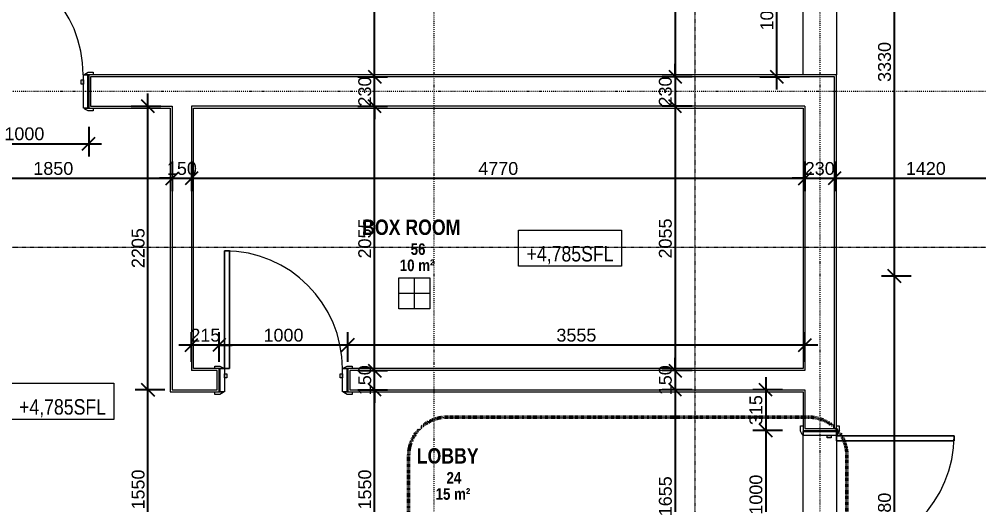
# Model space of a CAD drawing. Header units: millimetres. Extents: x -21051 to 202668, y -15646 to 13691.
# Drawn here: x 60262 to 67724, y -1721 to 2055 of the extents above; entities that cross this region are included whole.
import ezdxf

# ---------------------------------------------------------------- set-up
doc = ezdxf.new("R2010")
doc.units = ezdxf.units.MM
for name, pattern in [('Dash dot', [15.875, 6.35, -4.7625, 0, -4.7625]), ('TD_Callout Boundary', [4, 2, -2]), ('TD_Level Line', [8, 4, -2, 0, -2])]:
    doc.linetypes.add(name, pattern=pattern)
for name, color, linetype, lineweight in [('A-ANNO-DIMS', 211, 'Continuous', 9), ('A-ANNO-SYMB', 150, 'Continuous', 9), ('A-AREA-IDEN', 2, 'Continuous', 9), ('A-DETL-GENF', 92, 'Continuous', 5), ('A-DETL-MEDM', 33, 'Continuous', 9), ('A-DOOR', 31, 'Continuous', 5), ('A-DOOR-FRAM', 31, 'Continuous', 5), ('A-FLOR', 192, 'Continuous', 5), ('A-WALL', 113, 'Continuous', 5), ('G-ANNO-DIMS', 111, 'Continuous', 9), ('G-ANNO-SYMB', 111, 'Continuous', 9), ('I-WALL', 2, 'Continuous', 5), ('S-GRID', 1, 'Continuous', 9)]:
    doc.layers.add(name, color=color, linetype=linetype, lineweight=lineweight)
doc.layers.get('0').off()
doc.styles.add('Arial Narrow_1', font='ARIALN.TTF', dxfattribs={"height": 120})
doc.styles.add('Arial Narrow_B', font='ARIALNB.TTF', dxfattribs={"height": 90})
doc.styles.add('Arial Narrow_B_1', font='ARIALNB.TTF', dxfattribs={"height": 120})
doc.styles.add('Arial_3', font='arial.ttf', dxfattribs={"height": 100})
doc.dimstyles.new('Arial_1_0', dxfattribs={"dimscale": 304.8, "dimtxt": 102.02594, "dimasz": 0.328084, "dimexe": 0.328084, "dimexo": 0.0625, "dimgap": 0.082021, "dimtad": 1, "dimdec": 0, "dimzin": 0, "dimdsep": 46, "dimtxsty": 'Arial_3', "dimblk1": 'OBLIQUE', "dimblk2": 'OBLIQUE', "dimsah": 1, "dimcen": 0.09, "dimdle": 0.328084, "dimazin": 0, "dimtfac": 1, "dimtdec": 4, "dimtix": 1, "dimtmove": 0, "dimatfit": 3, "dimfxl": 0.492126, "dimfxlon": 1, "dimtvp": 1, "dimtolj": 1, "dimtzin": 0, "dimarcsym": 2})

# ---------------------------------------------------------------- blocks, each defined once
blk = doc.blocks.new('Doors_IntSgl - 1000x2700mm-881395-01_First floor')
at = {"layer": 'A-DOOR'}
for p, q in [((-535, 150), (-495, 150)), ((-535, 130), (-535, 150)), ((-495, 150), (-469, 136)), ((469, 136), (495, 150)), ((495, 150), (535, 150)), ((535, 150), (535, 130)), ((-465, 130), (-500, 130)), ((500, 130), (465, 130)), ((-535, -150), (-535, -130)), ((-500, -130), (-465, -130)), ((-469, -136), (-495, -150)), ((420, -130), (458, -130)), ((420, -1046), (420, -130)), ((420, -130), (420, -1046)), ((458, -130), (420, -130)), ((458, -130), (458, -1046)), ((458, -1046), (458, -130)), ((465, -130), (500, -130)), ((495, -150), (469, -136)), ((535, -130), (535, -150)), ((-495, -150), (-535, -150)), ((535, -150), (495, -150)), ((458, -1046), (420, -1046)), ((420, -1046), (458, -1046))]:
    blk.add_line(p, q, dxfattribs=at)
for centre, radius, start, end in [((-473, 129), 8.06, 7.12502, 60.25512), ((473, 129), 8.06, 119.74488, 172.87498), ((-473, -129), 8.06, 299.74488, 352.87498), ((-473, -129), 8.06, 299.74488, 352.87498), ((458, -130), 916, 180, 270), ((473, -129), 8.06, 187.12502, 240.25512), ((473, -129), 8.06, 187.12502, 240.25512)]:
    blk.add_arc(centre, radius, start, end, dxfattribs=at)
at = {"layer": 'A-DOOR-FRAM'}
for p, q in [((-492, 130), (-460, 130)), ((-492, -130), (-492, 130)), ((-460, 130), (-460, -130)), ((460, 130), (492, 130)), ((460, -130), (460, 130)), ((492, 130), (492, -130)), ((-460, -58), (-441, -58)), ((-460, -90), (-460, -58)), ((-441, -58), (-441, -90)), ((441, -58), (460, -58)), ((441, -90), (441, -58)), ((460, -58), (460, -90)), ((-460, -130), (-492, -130)), ((-441, -90), (-460, -90)), ((460, -90), (441, -90)), ((492, -130), (460, -130))]:
    blk.add_line(p, q, dxfattribs=at)
blk = doc.blocks.new('Doors_IntSgl - 1000x2700mm-1172079-01_First floor')
at = {"layer": 'A-DOOR'}
for p, q in [((-535, 110), (-495, 110)), ((-535, 90), (-535, 110)), ((-465, 90), (-500, 90)), ((-495, 110), (-469, 96)), ((500, 90), (465, 90)), ((469, 96), (495, 110)), ((495, 110), (535, 110)), ((535, 110), (535, 90)), ((-535, -110), (-535, -90)), ((-495, -110), (-535, -110)), ((-500, -90), (-465, -90)), ((-469, -96), (-495, -110)), ((420, -90), (458, -90)), ((420, -1006), (420, -90)), ((420, -90), (420, -1006)), ((458, -90), (420, -90)), ((458, -90), (458, -1006)), ((458, -1006), (458, -90)), ((465, -90), (500, -90)), ((495, -110), (469, -96)), ((535, -110), (495, -110)), ((535, -90), (535, -110)), ((458, -1006), (420, -1006)), ((420, -1006), (458, -1006))]:
    blk.add_line(p, q, dxfattribs=at)
for centre, radius, start, end in [((-473, 89), 8.06, 7.12502, 60.25512), ((473, 89), 8.06, 119.74488, 172.87498), ((-473, -89), 8.06, 299.74488, 352.87498), ((-473, -89), 8.06, 299.74488, 352.87498), ((458, -90), 916, 180, 270), ((473, -89), 8.06, 187.12502, 240.25512), ((473, -89), 8.06, 187.12502, 240.25512)]:
    blk.add_arc(centre, radius, start, end, dxfattribs=at)
at = {"layer": 'A-DOOR-FRAM'}
for p, q in [((-492, 90), (-460, 90)), ((-492, -90), (-492, 90)), ((-460, 90), (-460, -90)), ((460, 90), (492, 90)), ((460, -90), (460, 90)), ((492, 90), (492, -90)), ((-460, -18), (-441, -18)), ((-460, -50), (-460, -18)), ((-441, -50), (-460, -50)), ((-441, -18), (-441, -50)), ((441, -18), (460, -18)), ((441, -50), (441, -18)), ((460, -50), (441, -50)), ((460, -18), (460, -50)), ((-460, -90), (-492, -90)), ((492, -90), (460, -90))]:
    blk.add_line(p, q, dxfattribs=at)
blk = doc.blocks.new('M_Door-Opening - 0762 x 2032mm-1190429-01_First floor')
at = {"layer": 'A-DETL-GENF'}
for p, q in [((-508.2, 130), (491.8, 130)), ((491.8, -130), (-508.2, -130))]:
    blk.add_line(p, q, dxfattribs=at)
at = {"layer": 'A-DETL-MEDM'}
for p, q in [((-508.2, -130), (-508.2, 130)), ((491.8, 130), (491.8, -130))]:
    blk.add_line(p, q, dxfattribs=at)
blk = doc.blocks.new('Room Tag B - Medium_rfaX - Name and Number-1261570-01_First floor')
at = {"layer": 'A-AREA-IDEN'}
for p, q in [((-2.752, -5.004), (-2.752, -2.604)), ((-2.752, -2.604), (-0.352, -2.604)), ((-1.552, -2.604), (-1.552, -5.004)), ((-0.352, -2.604), (-0.352, -5.004)), ((-2.752, -3.804), (-0.352, -3.804)), ((-0.352, -5.004), (-2.752, -5.004))]:
    blk.add_line(p, q, dxfattribs=at)
blk = doc.blocks.new('_Oblique')
at = {"color": 0, "linetype": 'ByBlock', "lineweight": -2}
blk.add_line((-0.5, -0.5), (0.5, 0.5), dxfattribs=at)
blk = doc.blocks.new('*D960')
at = {"layer": 'A-ANNO-DIMS', "color": 0, "lineweight": -2, "transparency": 16777216}
for p, q in [((59802, 1217.9), (59802, 986.9)), ((60802, 1217.9), (60802, 986.9)), ((59702, 1086.9), (60902, 1086.9))]:
    blk.add_line(p, q, dxfattribs=at)
at = {"layer": 'Defpoints', "color": 0, "transparency": 16777216}
for p in [(59802, 1236.9), (60802, 1236.9), (60802, 1086.9)]:
    blk.add_point(p, dxfattribs=at)
at = {"layer": 'A-ANNO-DIMS', "color": 0, "lineweight": -2, "transparency": 16777216, "xscale": 100, "yscale": 100, "zscale": 100, "rotation": 180}
blk.add_blockref('_Oblique', (59802, 1086.9), dxfattribs=at)
at = {"layer": 'A-ANNO-DIMS', "color": 0, "lineweight": -2, "transparency": 16777216, "xscale": 100, "yscale": 100, "zscale": 100}
blk.add_blockref('_Oblique', (60802, 1086.9), dxfattribs=at)
at = {"layer": 'A-ANNO-DIMS', "color": 0, "transparency": 16777216, "insert": (60302, 1163), "char_height": 100, "width": 369.177, "attachment_point": 5, "style": 'Arial_3'}
blk.add_mtext('\\A1;1000', dxfattribs=at)
blk = doc.blocks.new('*D1036')
at = {"layer": 'A-ANNO-DIMS', "color": 0, "lineweight": -2, "transparency": 16777216}
for p, q in [((59602, 948.4), (59602, 717.4)), ((61452, 948.4), (61452, 717.4)), ((59502, 817.4), (61552, 817.4))]:
    blk.add_line(p, q, dxfattribs=at)
at = {"layer": 'Defpoints', "color": 0, "transparency": 16777216}
for p in [(59602, 967.4), (61452, 967.4), (61452, 817.4)]:
    blk.add_point(p, dxfattribs=at)
at = {"layer": 'A-ANNO-DIMS', "color": 0, "lineweight": -2, "transparency": 16777216, "xscale": 100, "yscale": 100, "zscale": 100, "rotation": 180}
blk.add_blockref('_Oblique', (59602, 817.4), dxfattribs=at)
at = {"layer": 'A-ANNO-DIMS', "color": 0, "lineweight": -2, "transparency": 16777216, "xscale": 100, "yscale": 100, "zscale": 100}
blk.add_blockref('_Oblique', (61452, 817.4), dxfattribs=at)
at = {"layer": 'A-ANNO-DIMS', "color": 0, "transparency": 16777216, "insert": (60527, 893.5), "char_height": 100, "width": 369.177, "attachment_point": 5, "style": 'Arial_3'}
blk.add_mtext('\\A1;1850', dxfattribs=at)
blk = doc.blocks.new('*D1037')
at = {"layer": 'A-ANNO-DIMS', "color": 0, "lineweight": -2, "transparency": 16777216}
for p, q in [((61452, 948.4), (61452, 717.4)), ((61602, 948.4), (61602, 717.4)), ((61452, 817.4), (61352, 817.4)), ((61452, 817.4), (61602, 817.4)), ((61602, 817.4), (61702, 817.4))]:
    blk.add_line(p, q, dxfattribs=at)
at = {"layer": 'Defpoints', "color": 0, "transparency": 16777216}
for p in [(61452, 967.4), (61602, 967.4), (61602, 817.4)]:
    blk.add_point(p, dxfattribs=at)
at = {"layer": 'A-ANNO-DIMS', "color": 0, "lineweight": -2, "transparency": 16777216, "xscale": 100, "yscale": 100, "zscale": 100}
blk.add_blockref('_Oblique', (61452, 817.4), dxfattribs=at)
at = {"layer": 'A-ANNO-DIMS', "color": 0, "lineweight": -2, "transparency": 16777216, "xscale": 100, "yscale": 100, "zscale": 100, "rotation": 180}
blk.add_blockref('_Oblique', (61602, 817.4), dxfattribs=at)
at = {"layer": 'A-ANNO-DIMS', "color": 0, "transparency": 16777216, "insert": (61527, 893.5), "char_height": 100, "width": 276.883, "attachment_point": 5, "style": 'Arial_3'}
blk.add_mtext('\\A1;150', dxfattribs=at)
blk = doc.blocks.new('*D1038')
at = {"layer": 'A-ANNO-DIMS', "color": 0, "lineweight": -2, "transparency": 16777216}
for p, q in [((61602, 948.4), (61602, 717.4)), ((66372, 948.4), (66372, 717.4)), ((61502, 817.4), (66472, 817.4))]:
    blk.add_line(p, q, dxfattribs=at)
at = {"layer": 'Defpoints', "color": 0, "transparency": 16777216}
for p in [(61602, 967.4), (66372, 967.4), (66372, 817.4)]:
    blk.add_point(p, dxfattribs=at)
at = {"layer": 'A-ANNO-DIMS', "color": 0, "lineweight": -2, "transparency": 16777216, "xscale": 100, "yscale": 100, "zscale": 100, "rotation": 180}
blk.add_blockref('_Oblique', (61602, 817.4), dxfattribs=at)
at = {"layer": 'A-ANNO-DIMS', "color": 0, "lineweight": -2, "transparency": 16777216, "xscale": 100, "yscale": 100, "zscale": 100}
blk.add_blockref('_Oblique', (66372, 817.4), dxfattribs=at)
at = {"layer": 'A-ANNO-DIMS', "color": 0, "transparency": 16777216, "insert": (63987, 893.5), "char_height": 100, "width": 369.177, "attachment_point": 5, "style": 'Arial_3'}
blk.add_mtext('\\A1;4770', dxfattribs=at)
blk = doc.blocks.new('*D1039')
at = {"layer": 'A-ANNO-DIMS', "color": 0, "lineweight": -2, "transparency": 16777216}
for p, q in [((66372, 948.4), (66372, 717.4)), ((66602, 948.4), (66602, 717.4)), ((66372, 817.4), (66272, 817.4)), ((66372, 817.4), (66602, 817.4)), ((66602, 817.4), (66702, 817.4))]:
    blk.add_line(p, q, dxfattribs=at)
at = {"layer": 'Defpoints', "color": 0, "transparency": 16777216}
for p in [(66372, 967.4), (66602, 967.4), (66602, 817.4)]:
    blk.add_point(p, dxfattribs=at)
at = {"layer": 'A-ANNO-DIMS', "color": 0, "lineweight": -2, "transparency": 16777216, "xscale": 100, "yscale": 100, "zscale": 100}
blk.add_blockref('_Oblique', (66372, 817.4), dxfattribs=at)
at = {"layer": 'A-ANNO-DIMS', "color": 0, "lineweight": -2, "transparency": 16777216, "xscale": 100, "yscale": 100, "zscale": 100, "rotation": 180}
blk.add_blockref('_Oblique', (66602, 817.4), dxfattribs=at)
at = {"layer": 'A-ANNO-DIMS', "color": 0, "transparency": 16777216, "insert": (66487, 893.5), "char_height": 100, "width": 276.883, "attachment_point": 5, "style": 'Arial_3'}
blk.add_mtext('\\A1;230', dxfattribs=at)
blk = doc.blocks.new('*D1040')
at = {"layer": 'A-ANNO-DIMS', "color": 0, "lineweight": -2, "transparency": 16777216}
for p, q in [((66602, 948.4), (66602, 717.4)), ((68022, 686.5), (68022, 917.4)), ((66502, 817.4), (68122, 817.4))]:
    blk.add_line(p, q, dxfattribs=at)
at = {"layer": 'Defpoints', "color": 0, "transparency": 16777216}
for p in [(66602, 967.4), (68022, 817.4), (68022, 667.4)]:
    blk.add_point(p, dxfattribs=at)
at = {"layer": 'A-ANNO-DIMS', "color": 0, "lineweight": -2, "transparency": 16777216, "xscale": 100, "yscale": 100, "zscale": 100, "rotation": 180}
blk.add_blockref('_Oblique', (66602, 817.4), dxfattribs=at)
at = {"layer": 'A-ANNO-DIMS', "color": 0, "lineweight": -2, "transparency": 16777216, "xscale": 100, "yscale": 100, "zscale": 100}
blk.add_blockref('_Oblique', (68022, 817.4), dxfattribs=at)
at = {"layer": 'A-ANNO-DIMS', "color": 0, "transparency": 16777216, "insert": (67312, 893.5), "char_height": 100, "width": 369.177, "attachment_point": 5, "style": 'Arial_3'}
blk.add_mtext('\\A1;1420', dxfattribs=at)
blk = doc.blocks.new('*D1061')
at = {"layer": 'A-ANNO-DIMS', "color": 0, "lineweight": -2, "transparency": 16777216}
for p, q in [((67067.2, -3722.7), (67067.2, 157.3)), ((67198.1, 57.3), (66967.2, 57.3)), ((67198.1, -3622.7), (66967.2, -3622.7))]:
    blk.add_line(p, q, dxfattribs=at)
at = {"layer": 'Defpoints', "color": 0, "transparency": 16777216}
for p in [(67067.2, 57.3), (67217.2, 57.3), (67217.2, -3622.7)]:
    blk.add_point(p, dxfattribs=at)
at = {"layer": 'A-ANNO-DIMS', "color": 0, "lineweight": -2, "transparency": 16777216, "xscale": 100, "yscale": 100, "zscale": 100}
for p, rotation in [((67067.2, 57.3), 90), ((67067.2, -3622.7), 270)]:
    blk.add_blockref('_Oblique', p, dxfattribs=dict(at, rotation=rotation))
at = {"layer": 'A-ANNO-DIMS', "color": 0, "transparency": 16777216, "insert": (66991.1, -1782.7), "char_height": 100, "width": 369.177, "attachment_point": 5, "rotation": 90, "style": 'Arial_3'}
blk.add_mtext('\\A1;3680', dxfattribs=at)
blk = doc.blocks.new('*D1062')
at = {"layer": 'A-ANNO-DIMS', "color": 0, "lineweight": -2, "transparency": 16777216}
for p, q in [((67067.2, -42.7), (67067.2, 3487.3)), ((66936.2, 3387.3), (67167.2, 3387.3)), ((67198.1, 57.3), (66967.2, 57.3))]:
    blk.add_line(p, q, dxfattribs=at)
at = {"layer": 'Defpoints', "color": 0, "transparency": 16777216}
for p in [(66917.2, 3387.3), (67067.2, 3387.3), (67217.2, 57.3)]:
    blk.add_point(p, dxfattribs=at)
at = {"layer": 'A-ANNO-DIMS', "color": 0, "lineweight": -2, "transparency": 16777216, "xscale": 100, "yscale": 100, "zscale": 100}
for p, rotation in [((67067.2, 3387.3), 90), ((67067.2, 57.3), 270)]:
    blk.add_blockref('_Oblique', p, dxfattribs=dict(at, rotation=rotation))
at = {"layer": 'A-ANNO-DIMS', "color": 0, "transparency": 16777216, "insert": (66991.1, 1722.3), "char_height": 100, "width": 369.177, "attachment_point": 5, "rotation": 90, "style": 'Arial_3'}
blk.add_mtext('\\A1;3330', dxfattribs=at)
blk = doc.blocks.new('*D1070')
at = {"layer": 'A-ANNO-DIMS', "color": 0, "lineweight": -2, "transparency": 16777216}
for p, q in [((65362.8, 3007.3), (65362.8, 1507.3)), ((65493.8, 2907.3), (65262.8, 2907.3)), ((65493.8, 1607.3), (65262.8, 1607.3))]:
    blk.add_line(p, q, dxfattribs=at)
at = {"layer": 'Defpoints', "color": 0, "transparency": 16777216}
for p in [(65512.8, 2907.3), (65362.8, 1607.3), (65512.8, 1607.3)]:
    blk.add_point(p, dxfattribs=at)
at = {"layer": 'A-ANNO-DIMS', "color": 0, "lineweight": -2, "transparency": 16777216, "xscale": 100, "yscale": 100, "zscale": 100}
for p, rotation in [((65362.8, 2907.3), 90), ((65362.8, 1607.3), 270)]:
    blk.add_blockref('_Oblique', p, dxfattribs=dict(at, rotation=rotation))
at = {"layer": 'A-ANNO-DIMS', "color": 0, "transparency": 16777216, "insert": (65286.7, 2257.3), "char_height": 100, "width": 369.177, "attachment_point": 5, "rotation": 90, "style": 'Arial_3'}
blk.add_mtext('\\A1;1300', dxfattribs=at)
blk = doc.blocks.new('*D1071')
at = {"layer": 'A-ANNO-DIMS', "color": 0, "lineweight": -2, "transparency": 16777216}
for p, q in [((65362.8, 1607.3), (65362.8, 1707.3)), ((65493.8, 1607.3), (65262.8, 1607.3)), ((65362.8, 1607.3), (65362.8, 1377.3)), ((65493.8, 1377.3), (65262.8, 1377.3)), ((65362.8, 1377.3), (65362.8, 1277.3))]:
    blk.add_line(p, q, dxfattribs=at)
at = {"layer": 'Defpoints', "color": 0, "transparency": 16777216}
for p in [(65512.8, 1607.3), (65362.8, 1377.3), (65512.8, 1377.3)]:
    blk.add_point(p, dxfattribs=at)
at = {"layer": 'A-ANNO-DIMS', "color": 0, "lineweight": -2, "transparency": 16777216, "xscale": 100, "yscale": 100, "zscale": 100}
for p, rotation in [((65362.8, 1607.3), 270), ((65362.8, 1377.3), 90)]:
    blk.add_blockref('_Oblique', p, dxfattribs=dict(at, rotation=rotation))
at = {"layer": 'A-ANNO-DIMS', "color": 0, "transparency": 16777216, "insert": (65286.7, 1492.3), "char_height": 100, "width": 276.883, "attachment_point": 5, "rotation": 90, "style": 'Arial_3'}
blk.add_mtext('\\A1;230', dxfattribs=at)
blk = doc.blocks.new('*D1072')
at = {"layer": 'A-ANNO-DIMS', "color": 0, "lineweight": -2, "transparency": 16777216}
for p, q in [((65362.8, 1477.3), (65362.8, -777.7)), ((65493.8, 1377.3), (65262.8, 1377.3)), ((65493.8, -677.7), (65262.8, -677.7))]:
    blk.add_line(p, q, dxfattribs=at)
at = {"layer": 'Defpoints', "color": 0, "transparency": 16777216}
for p in [(65512.8, 1377.3), (65362.8, -677.7), (65512.8, -677.7)]:
    blk.add_point(p, dxfattribs=at)
at = {"layer": 'A-ANNO-DIMS', "color": 0, "lineweight": -2, "transparency": 16777216, "xscale": 100, "yscale": 100, "zscale": 100}
for p, rotation in [((65362.8, 1377.3), 90), ((65362.8, -677.7), 270)]:
    blk.add_blockref('_Oblique', p, dxfattribs=dict(at, rotation=rotation))
at = {"layer": 'A-ANNO-DIMS', "color": 0, "transparency": 16777216, "insert": (65286.8, 349.8), "char_height": 100, "width": 369.177, "attachment_point": 5, "rotation": 90, "style": 'Arial_3'}
blk.add_mtext('\\A1;2055', dxfattribs=at)
blk = doc.blocks.new('*D1073')
at = {"layer": 'A-ANNO-DIMS', "color": 0, "lineweight": -2, "transparency": 16777216}
for p, q in [((65362.8, -677.7), (65362.8, -577.7)), ((65493.8, -677.7), (65262.8, -677.7)), ((65362.8, -677.7), (65362.8, -827.7)), ((65493.8, -827.7), (65262.8, -827.7)), ((65362.8, -827.7), (65362.8, -927.7))]:
    blk.add_line(p, q, dxfattribs=at)
at = {"layer": 'Defpoints', "color": 0, "transparency": 16777216}
for p in [(65512.8, -677.7), (65362.8, -827.7), (65512.8, -827.7)]:
    blk.add_point(p, dxfattribs=at)
at = {"layer": 'A-ANNO-DIMS', "color": 0, "lineweight": -2, "transparency": 16777216, "xscale": 100, "yscale": 100, "zscale": 100}
for p, rotation in [((65362.8, -677.7), 270), ((65362.8, -827.7), 90)]:
    blk.add_blockref('_Oblique', p, dxfattribs=dict(at, rotation=rotation))
at = {"layer": 'A-ANNO-DIMS', "color": 0, "transparency": 16777216, "insert": (65286.8, -752.7), "char_height": 100, "width": 276.883, "attachment_point": 5, "rotation": 90, "style": 'Arial_3'}
blk.add_mtext('\\A1;150', dxfattribs=at)
blk = doc.blocks.new('*D1074')
at = {"layer": 'A-ANNO-DIMS', "color": 0, "lineweight": -2, "transparency": 16777216}
for p, q in [((65362.8, -727.7), (65362.8, -2582.7)), ((65493.8, -827.7), (65262.8, -827.7)), ((65493.8, -2482.7), (65262.8, -2482.7))]:
    blk.add_line(p, q, dxfattribs=at)
at = {"layer": 'Defpoints', "color": 0, "transparency": 16777216}
for p in [(65512.8, -827.7), (65362.8, -2482.7), (65512.8, -2482.7)]:
    blk.add_point(p, dxfattribs=at)
at = {"layer": 'A-ANNO-DIMS', "color": 0, "lineweight": -2, "transparency": 16777216, "xscale": 100, "yscale": 100, "zscale": 100}
for p, rotation in [((65362.8, -827.7), 90), ((65362.8, -2482.7), 270)]:
    blk.add_blockref('_Oblique', p, dxfattribs=dict(at, rotation=rotation))
at = {"layer": 'A-ANNO-DIMS', "color": 0, "transparency": 16777216, "insert": (65286.8, -1655.2), "char_height": 100, "width": 369.177, "attachment_point": 5, "rotation": 90, "style": 'Arial_3'}
blk.add_mtext('\\A1;1655', dxfattribs=at)
blk = doc.blocks.new('*D1079')
at = {"layer": 'A-ANNO-DIMS', "color": 0, "lineweight": -2, "transparency": 16777216}
for p, q in [((66152.1, 1507.3), (66152.1, 2737.3)), ((66283.1, 2637.3), (66052.1, 2637.3)), ((66021.2, 1607.3), (66252.1, 1607.3))]:
    blk.add_line(p, q, dxfattribs=at)
at = {"layer": 'Defpoints', "color": 0, "transparency": 16777216}
for p in [(66152.1, 2637.3), (66302.1, 2637.3), (66002.1, 1607.3)]:
    blk.add_point(p, dxfattribs=at)
at = {"layer": 'A-ANNO-DIMS', "color": 0, "lineweight": -2, "transparency": 16777216, "xscale": 100, "yscale": 100, "zscale": 100}
for p, rotation in [((66152.1, 2637.3), 90), ((66152.1, 1607.3), 270)]:
    blk.add_blockref('_Oblique', p, dxfattribs=dict(at, rotation=rotation))
at = {"layer": 'A-ANNO-DIMS', "color": 0, "transparency": 16777216, "insert": (66076.1, 2122.3), "char_height": 100, "width": 369.177, "attachment_point": 5, "rotation": 90, "style": 'Arial_3'}
blk.add_mtext('\\A1;1030', dxfattribs=at)
blk = doc.blocks.new('*D1084')
at = {"layer": 'A-ANNO-DIMS', "color": 0, "lineweight": -2, "transparency": 16777216}
for p, q in [((66067.2, -727.7), (66067.2, -1242.7)), ((66198.1, -827.7), (65967.2, -827.7)), ((66198.1, -1142.7), (65967.2, -1142.7))]:
    blk.add_line(p, q, dxfattribs=at)
at = {"layer": 'Defpoints', "color": 0, "transparency": 16777216}
for p in [(66217.2, -827.7), (66067.2, -1142.7), (66217.2, -1142.7)]:
    blk.add_point(p, dxfattribs=at)
at = {"layer": 'A-ANNO-DIMS', "color": 0, "lineweight": -2, "transparency": 16777216, "xscale": 100, "yscale": 100, "zscale": 100}
for p, rotation in [((66067.2, -827.7), 90), ((66067.2, -1142.7), 270)]:
    blk.add_blockref('_Oblique', p, dxfattribs=dict(at, rotation=rotation))
at = {"layer": 'A-ANNO-DIMS', "color": 0, "transparency": 16777216, "insert": (65991.1, -985.2), "char_height": 100, "width": 276.883, "attachment_point": 5, "rotation": 90, "style": 'Arial_3'}
blk.add_mtext('\\A1;315', dxfattribs=at)
blk = doc.blocks.new('*D1085')
at = {"layer": 'A-ANNO-DIMS', "color": 0, "lineweight": -2, "transparency": 16777216}
for p, q in [((66067.2, -1042.7), (66067.2, -2242.7)), ((66198.1, -1142.7), (65967.2, -1142.7)), ((66198.1, -2142.7), (65967.2, -2142.7))]:
    blk.add_line(p, q, dxfattribs=at)
at = {"layer": 'Defpoints', "color": 0, "transparency": 16777216}
for p in [(66217.2, -1142.7), (66067.2, -2142.7), (66217.2, -2142.7)]:
    blk.add_point(p, dxfattribs=at)
at = {"layer": 'A-ANNO-DIMS', "color": 0, "lineweight": -2, "transparency": 16777216, "xscale": 100, "yscale": 100, "zscale": 100}
for p, rotation in [((66067.2, -1142.7), 90), ((66067.2, -2142.7), 270)]:
    blk.add_blockref('_Oblique', p, dxfattribs=dict(at, rotation=rotation))
at = {"layer": 'A-ANNO-DIMS', "color": 0, "transparency": 16777216, "insert": (65991.1, -1642.7), "char_height": 100, "width": 369.177, "attachment_point": 5, "rotation": 90, "style": 'Arial_3'}
blk.add_mtext('\\A1;1000', dxfattribs=at)
blk = doc.blocks.new('*D1087')
at = {"layer": 'A-ANNO-DIMS', "color": 0, "lineweight": -2, "transparency": 16777216}
for p, q in [((62817, -609.9), (62817, -378.9)), ((66372, -609.9), (66372, -378.9)), ((66472, -478.9), (62717, -478.9))]:
    blk.add_line(p, q, dxfattribs=at)
at = {"layer": 'Defpoints', "color": 0, "transparency": 16777216}
for p in [(62817, -478.9), (62817, -628.9), (66372, -628.9)]:
    blk.add_point(p, dxfattribs=at)
at = {"layer": 'A-ANNO-DIMS', "color": 0, "lineweight": -2, "transparency": 16777216, "xscale": 100, "yscale": 100, "zscale": 100, "rotation": 180}
blk.add_blockref('_Oblique', (62817, -478.9), dxfattribs=at)
at = {"layer": 'A-ANNO-DIMS', "color": 0, "lineweight": -2, "transparency": 16777216, "xscale": 100, "yscale": 100, "zscale": 100}
blk.add_blockref('_Oblique', (66372, -478.9), dxfattribs=at)
at = {"layer": 'A-ANNO-DIMS', "color": 0, "transparency": 16777216, "insert": (64594.5, -402.8), "char_height": 100, "width": 369.177, "attachment_point": 5, "style": 'Arial_3'}
blk.add_mtext('\\A1;3555', dxfattribs=at)
blk = doc.blocks.new('*D1088')
at = {"layer": 'A-ANNO-DIMS', "color": 0, "lineweight": -2, "transparency": 16777216}
for p, q in [((61817, -609.9), (61817, -378.9)), ((62817, -609.9), (62817, -378.9)), ((62917, -478.9), (61717, -478.9))]:
    blk.add_line(p, q, dxfattribs=at)
at = {"layer": 'Defpoints', "color": 0, "transparency": 16777216}
for p in [(61817, -478.9), (61817, -628.9), (62817, -628.9)]:
    blk.add_point(p, dxfattribs=at)
at = {"layer": 'A-ANNO-DIMS', "color": 0, "lineweight": -2, "transparency": 16777216, "xscale": 100, "yscale": 100, "zscale": 100, "rotation": 180}
blk.add_blockref('_Oblique', (61817, -478.9), dxfattribs=at)
at = {"layer": 'A-ANNO-DIMS', "color": 0, "lineweight": -2, "transparency": 16777216, "xscale": 100, "yscale": 100, "zscale": 100}
blk.add_blockref('_Oblique', (62817, -478.9), dxfattribs=at)
at = {"layer": 'A-ANNO-DIMS', "color": 0, "transparency": 16777216, "insert": (62317, -402.9), "char_height": 100, "width": 369.177, "attachment_point": 5, "style": 'Arial_3'}
blk.add_mtext('\\A1;1000', dxfattribs=at)
blk = doc.blocks.new('*D1089')
at = {"layer": 'A-ANNO-DIMS', "color": 0, "lineweight": -2, "transparency": 16777216}
for p, q in [((61602, -609.9), (61602, -378.9)), ((61817, -609.9), (61817, -378.9)), ((61602, -478.9), (61502, -478.9)), ((61817, -478.9), (61602, -478.9)), ((61817, -478.9), (61917, -478.9))]:
    blk.add_line(p, q, dxfattribs=at)
at = {"layer": 'Defpoints', "color": 0, "transparency": 16777216}
for p in [(61602, -478.9), (61602, -628.9), (61817, -628.9)]:
    blk.add_point(p, dxfattribs=at)
at = {"layer": 'A-ANNO-DIMS', "color": 0, "lineweight": -2, "transparency": 16777216, "xscale": 100, "yscale": 100, "zscale": 100}
blk.add_blockref('_Oblique', (61602, -478.9), dxfattribs=at)
at = {"layer": 'A-ANNO-DIMS', "color": 0, "lineweight": -2, "transparency": 16777216, "xscale": 100, "yscale": 100, "zscale": 100, "rotation": 180}
blk.add_blockref('_Oblique', (61817, -478.9), dxfattribs=at)
at = {"layer": 'A-ANNO-DIMS', "color": 0, "transparency": 16777216, "insert": (61709.5, -402.9), "char_height": 100, "width": 276.883, "attachment_point": 5, "style": 'Arial_3'}
blk.add_mtext('\\A1;215', dxfattribs=at)
blk = doc.blocks.new('*D1093')
at = {"layer": 'A-ANNO-DIMS', "color": 0, "lineweight": -2, "transparency": 16777216}
for p, q in [((61263, -2477.7), (61263, -727.7)), ((61393.9, -827.7), (61163, -827.7)), ((61132, -2377.7), (61363, -2377.7))]:
    blk.add_line(p, q, dxfattribs=at)
at = {"layer": 'Defpoints', "color": 0, "transparency": 16777216}
for p in [(61263, -827.7), (61413, -827.7), (61113, -2377.7)]:
    blk.add_point(p, dxfattribs=at)
at = {"layer": 'A-ANNO-DIMS', "color": 0, "lineweight": -2, "transparency": 16777216, "xscale": 100, "yscale": 100, "zscale": 100}
for p, rotation in [((61263, -827.7), 90), ((61263, -2377.7), 270)]:
    blk.add_blockref('_Oblique', p, dxfattribs=dict(at, rotation=rotation))
at = {"layer": 'A-ANNO-DIMS', "color": 0, "transparency": 16777216, "insert": (61186.9, -1602.7), "char_height": 100, "width": 369.177, "attachment_point": 5, "rotation": 90, "style": 'Arial_3'}
blk.add_mtext('\\A1;1550', dxfattribs=at)
blk = doc.blocks.new('*D1094')
at = {"layer": 'A-ANNO-DIMS', "color": 0, "lineweight": -2, "transparency": 16777216}
for p, q in [((61263, -927.7), (61263, 1477.3)), ((61132, 1377.3), (61363, 1377.3)), ((61393.9, -827.7), (61163, -827.7))]:
    blk.add_line(p, q, dxfattribs=at)
at = {"layer": 'Defpoints', "color": 0, "transparency": 16777216}
for p in [(61113, 1377.3), (61263, 1377.3), (61413, -827.7)]:
    blk.add_point(p, dxfattribs=at)
at = {"layer": 'A-ANNO-DIMS', "color": 0, "lineweight": -2, "transparency": 16777216, "xscale": 100, "yscale": 100, "zscale": 100}
for p, rotation in [((61263, 1377.3), 90), ((61263, -827.7), 270)]:
    blk.add_blockref('_Oblique', p, dxfattribs=dict(at, rotation=rotation))
at = {"layer": 'A-ANNO-DIMS', "color": 0, "transparency": 16777216, "insert": (61186.9, 274.8), "char_height": 100, "width": 369.177, "attachment_point": 5, "rotation": 90, "style": 'Arial_3'}
blk.add_mtext('\\A1;2205', dxfattribs=at)
blk = doc.blocks.new('*D1100')
at = {"layer": 'A-ANNO-DIMS', "color": 0, "lineweight": -2, "transparency": 16777216}
for p, q in [((63025.3, -2477.7), (63025.3, -727.7)), ((62894.4, -827.7), (63125.3, -827.7)), ((62894.4, -2377.7), (63125.3, -2377.7))]:
    blk.add_line(p, q, dxfattribs=at)
at = {"layer": 'Defpoints', "color": 0, "transparency": 16777216}
for p in [(62875.3, -827.7), (63025.3, -827.7), (62875.3, -2377.7)]:
    blk.add_point(p, dxfattribs=at)
at = {"layer": 'A-ANNO-DIMS', "color": 0, "lineweight": -2, "transparency": 16777216, "xscale": 100, "yscale": 100, "zscale": 100}
for p, rotation in [((63025.3, -827.7), 90), ((63025.3, -2377.7), 270)]:
    blk.add_blockref('_Oblique', p, dxfattribs=dict(at, rotation=rotation))
at = {"layer": 'A-ANNO-DIMS', "color": 0, "transparency": 16777216, "insert": (62949.3, -1602.7), "char_height": 100, "width": 369.177, "attachment_point": 5, "rotation": 90, "style": 'Arial_3'}
blk.add_mtext('\\A1;1550', dxfattribs=at)
blk = doc.blocks.new('*D1101')
at = {"layer": 'A-ANNO-DIMS', "color": 0, "lineweight": -2, "transparency": 16777216}
for p, q in [((63025.3, -677.7), (63025.3, -577.7)), ((62894.4, -677.7), (63125.3, -677.7)), ((63025.3, -827.7), (63025.3, -677.7)), ((62894.4, -827.7), (63125.3, -827.7)), ((63025.3, -827.7), (63025.3, -927.7))]:
    blk.add_line(p, q, dxfattribs=at)
at = {"layer": 'Defpoints', "color": 0, "transparency": 16777216}
for p in [(62875.3, -677.7), (63025.3, -677.7), (62875.3, -827.7)]:
    blk.add_point(p, dxfattribs=at)
at = {"layer": 'A-ANNO-DIMS', "color": 0, "lineweight": -2, "transparency": 16777216, "xscale": 100, "yscale": 100, "zscale": 100}
for p, rotation in [((63025.3, -677.7), 270), ((63025.3, -827.7), 90)]:
    blk.add_blockref('_Oblique', p, dxfattribs=dict(at, rotation=rotation))
at = {"layer": 'A-ANNO-DIMS', "color": 0, "transparency": 16777216, "insert": (62949.3, -752.7), "char_height": 100, "width": 276.883, "attachment_point": 5, "rotation": 90, "style": 'Arial_3'}
blk.add_mtext('\\A1;150', dxfattribs=at)
blk = doc.blocks.new('*D1102')
at = {"layer": 'A-ANNO-DIMS', "color": 0, "lineweight": -2, "transparency": 16777216}
for p, q in [((63025.3, -777.7), (63025.3, 1477.3)), ((62894.4, 1377.3), (63125.3, 1377.3)), ((62894.4, -677.7), (63125.3, -677.7))]:
    blk.add_line(p, q, dxfattribs=at)
at = {"layer": 'Defpoints', "color": 0, "transparency": 16777216}
for p in [(62875.3, 1377.3), (63025.3, 1377.3), (62875.3, -677.7)]:
    blk.add_point(p, dxfattribs=at)
at = {"layer": 'A-ANNO-DIMS', "color": 0, "lineweight": -2, "transparency": 16777216, "xscale": 100, "yscale": 100, "zscale": 100}
for p, rotation in [((63025.3, 1377.3), 90), ((63025.3, -677.7), 270)]:
    blk.add_blockref('_Oblique', p, dxfattribs=dict(at, rotation=rotation))
at = {"layer": 'A-ANNO-DIMS', "color": 0, "transparency": 16777216, "insert": (62949.3, 349.8), "char_height": 100, "width": 369.177, "attachment_point": 5, "rotation": 90, "style": 'Arial_3'}
blk.add_mtext('\\A1;2055', dxfattribs=at)
blk = doc.blocks.new('*D1103')
at = {"layer": 'A-ANNO-DIMS', "color": 0, "lineweight": -2, "transparency": 16777216}
for p, q in [((63025.3, 1607.3), (63025.3, 1707.3)), ((62894.4, 1607.3), (63125.3, 1607.3)), ((63025.3, 1377.3), (63025.3, 1607.3)), ((62894.4, 1377.3), (63125.3, 1377.3)), ((63025.3, 1377.3), (63025.3, 1277.3))]:
    blk.add_line(p, q, dxfattribs=at)
at = {"layer": 'Defpoints', "color": 0, "transparency": 16777216}
for p in [(62875.3, 1607.3), (63025.3, 1607.3), (62875.3, 1377.3)]:
    blk.add_point(p, dxfattribs=at)
at = {"layer": 'A-ANNO-DIMS', "color": 0, "lineweight": -2, "transparency": 16777216, "xscale": 100, "yscale": 100, "zscale": 100}
for p, rotation in [((63025.3, 1607.3), 270), ((63025.3, 1377.3), 90)]:
    blk.add_blockref('_Oblique', p, dxfattribs=dict(at, rotation=rotation))
at = {"layer": 'A-ANNO-DIMS', "color": 0, "transparency": 16777216, "insert": (62949.2, 1492.3), "char_height": 100, "width": 276.883, "attachment_point": 5, "rotation": 90, "style": 'Arial_3'}
blk.add_mtext('\\A1;230', dxfattribs=at)
blk = doc.blocks.new('*D1104')
at = {"layer": 'A-ANNO-DIMS', "color": 0, "lineweight": -2, "transparency": 16777216}
for p, q in [((63025.3, 1507.3), (63025.3, 3007.3)), ((62894.4, 2907.3), (63125.3, 2907.3)), ((62894.4, 1607.3), (63125.3, 1607.3))]:
    blk.add_line(p, q, dxfattribs=at)
at = {"layer": 'Defpoints', "color": 0, "transparency": 16777216}
for p in [(62875.3, 2907.3), (63025.3, 2907.3), (62875.3, 1607.3)]:
    blk.add_point(p, dxfattribs=at)
at = {"layer": 'A-ANNO-DIMS', "color": 0, "lineweight": -2, "transparency": 16777216, "xscale": 100, "yscale": 100, "zscale": 100}
for p, rotation in [((63025.3, 2907.3), 90), ((63025.3, 1607.3), 270)]:
    blk.add_blockref('_Oblique', p, dxfattribs=dict(at, rotation=rotation))
at = {"layer": 'A-ANNO-DIMS', "color": 0, "transparency": 16777216, "insert": (62949.2, 2257.3), "char_height": 100, "width": 369.177, "attachment_point": 5, "rotation": 90, "style": 'Arial_3'}
blk.add_mtext('\\A1;1300', dxfattribs=at)
blk = doc.blocks.new('Spot Elevations - _-1243852-01_First floor')
at = {"layer": 'G-ANNO-DIMS'}
for p, q in [((-4, 0), (-4, 2.8125)), ((-4, 2.8125), (4, 2.8125)), ((4, 2.8125), (4, 0)), ((4, 0), (-4, 0))]:
    blk.add_line(p, q, dxfattribs=at)

msp = doc.modelspace()

# ---------------------------------------------------------------- linework, layer by layer
at = {"layer": 'A-ANNO-SYMB', "linetype": 'TD_Callout Boundary', "lineweight": 50}
for p, q in [((66398.5, -1039.5), (63590.3, -1039.5)), ((63290.3, -1339.5), (63290.3, -7059.6)), ((66698.5, -7059.6), (66698.5, -1339.5))]:
    msp.add_line(p, q, dxfattribs=at)
for centre, start, end in [((63590.3, -1339.5), 90, 180), ((66398.5, -1339.5), 0, 90)]:
    msp.add_arc(centre, 300, start, end, dxfattribs=at)
at = {"layer": 'A-FLOR'}
for p, q in [((66357, -2102.7), (66357, -1182.7)), ((66617, -1182.7), (66617, -1184.7)), ((66617, -1222.7), (66617, -2102.7))]:
    msp.add_line(p, q, dxfattribs=at)
at = {"layer": 'A-WALL', "lineweight": 18}
for p, q in [((60817, 1607.3), (60817, 1377.3)), ((66602, 1607.3), (60817, 1607.3)), ((66602, -1127.7), (66602, 1607.3)), ((60817, 1377.3), (61452, 1377.3)), ((61437, 1362.3), (61437, -842.7)), ((61452, 1377.3), (61452, -827.7)), ((66372, 1377.3), (61602, 1377.3)), ((61602, 1377.3), (61602, -677.7)), ((61617, -662.7), (61617, 1362.3)), ((66372, 1377.3), (66372, -677.7)), ((61817, -662.7), (61617, -662.7)), ((61817, -842.7), (61817, -662.7)), ((66357, -662.7), (62817, -662.7)), ((62817, -662.7), (62817, -842.7)), ((61802, -677.7), (61602, -677.7)), ((61802, -827.7), (61802, -677.7)), ((62832, -677.7), (62832, -827.7)), ((66372, -677.7), (62832, -677.7)), ((61437, -842.7), (61817, -842.7)), ((61452, -827.7), (61802, -827.7)), ((62817, -842.7), (66357, -842.7)), ((62832, -827.7), (66372, -827.7)), ((66372, -827.7), (66372, -1127.7)), ((66372, -1127.7), (66602, -1127.7))]:
    msp.add_line(p, q, dxfattribs=at)
at = {"layer": 'G-ANNO-SYMB', "linetype": 'TD_Level Line', "lineweight": 18}
for p, q in [((65515.8, 11796.5), (65515.8, -14198.9)), ((44938.2, 283), (74727.3, 283))]:
    msp.add_line(p, q, dxfattribs=at)
at = {"layer": 'I-WALL', "lineweight": 18}
for p, q in [((66357, 1622.3), (60802, 1622.3)), ((60802, 1622.3), (60802, 1362.3)), ((66617, -1142.7), (66617, 1622.3)), ((60802, 1362.3), (61437, 1362.3)), ((61617, 1362.3), (66357, 1362.3)), ((66357, 1362.3), (66357, -662.7)), ((66357, -842.7), (66357, -1142.7)), ((66357, -1142.7), (66617, -1142.7))]:
    msp.add_line(p, q, dxfattribs=at)
at = {"layer": 'S-GRID', "linetype": 'Dash dot', "lineweight": 18}
for p, q in [((63487, 9294.4), (63487, -11707.8)), ((66487, 9294.4), (66487, -11707.8)), ((71865.6, 1492.3), (47999.8, 1492.3))]:
    msp.add_line(p, q, dxfattribs=at)

# ---------------------------------------------------------------- block references
at = {"layer": 'A-AREA-IDEN', "xscale": 99.99999999999994, "yscale": 99.99999999999994, "zscale": 99.99999999999994}
msp.add_blockref('Room Tag B - Medium_rfaX - Name and Number-1261570-01_First floor', (63489.3, 303.6), dxfattribs=at)
at = {"layer": 'A-DOOR'}
for name, p, rotation in [('M_Door-Opening - 0762 x 2032mm-1190429-01_First floor', (66487, 2114.1), 270.0000000000001), ('Doors_IntSgl - 1000x2700mm-881395-01_First floor', (60302, 1492.3), 180), ('Doors_IntSgl - 1000x2700mm-1172079-01_First floor', (62317, -752.7), 180), ('Doors_IntSgl - 1000x2700mm-881395-01_First floor', (66487, -1642.7), 90.00000000000006)]:
    msp.add_blockref(name, p, dxfattribs=dict(at, rotation=rotation))
at = {"layer": 'G-ANNO-DIMS', "xscale": 99.99999999999994, "yscale": 99.99999999999994, "zscale": 99.99999999999994}
for p in [(64545.5, 133.6), (60598.9, -1057)]:
    msp.add_blockref('Spot Elevations - _-1243852-01_First floor', p, dxfattribs=at)

# ---------------------------------------------------------------- texts
at = {"layer": 'A-AREA-IDEN', "attachment_point": 1}
for s, insert, char_height, width, style in [('BOX ROOM', (62928.8, 497.1), 120, 978.059, 'Arial Narrow_B_1'), ('56', (63306, 311.8), 90, 144.304, 'Arial Narrow_B'), ('10 m²', (63221.5, 185.9), 90, 328.692, 'Arial Narrow_B'), ('LOBBY', (63353.2, -1281.1), 120, 625.316, 'Arial Narrow_B_1'), ('24', (63584.8, -1466.3), 90, 144.304, 'Arial Narrow_B'), ('15 m²', (63500.3, -1592.3), 90, 328.692, 'Arial Narrow_B')]:
    msp.add_mtext(s, dxfattribs=dict(at, insert=insert, char_height=char_height, width=width, style=style))
at = {"layer": 'G-ANNO-DIMS', "char_height": 120, "width": 812.014, "attachment_point": 1, "line_spacing_factor": 0.974696, "style": 'Arial Narrow_1'}
for insert in [(64207.1, 290.7), (60260.6, -900)]:
    msp.add_mtext('+4,785SFL', dxfattribs=dict(at, insert=insert))

# ---------------------------------------------------------------- dimensions: what is measured, and where the dimension line sits
at = {"layer": 'A-ANNO-DIMS'}
for base, p1, p2, override, picture, middle in [((67067.2, 3387.3), (67217.2, 57.3), (66917.2, 3387.3), {"dimpost": '<>', "dimfxl": 3343.486205}, '*D1062', (66991.1, 1722.3)), ((63025.3, 2907.3), (62875.3, 1607.3), (62875.3, 2907.3), {"dimpost": '<>', "dimfxl": 1300}, '*D1104', (62949.2, 2257.3)), ((65362.8, 1607.3), (65512.8, 2907.3), (65512.8, 1607.3), {"dimpost": '<>', "dimfxl": 1300}, '*D1070', (65286.7, 2257.3)), ((66152.1, 2637.3), (66002.1, 1607.3), (66302.1, 2637.3), {"dimpost": '<>', "dimfxl": 1072.800075}, '*D1079', (66076.1, 2122.3)), ((63025.3, 1607.3), (62875.3, 1377.3), (62875.3, 1607.3), {"dimpost": '<>', "dimfxl": 230}, '*D1103', (62949.2, 1492.3)), ((65362.8, 1377.3), (65512.8, 1607.3), (65512.8, 1377.3), {"dimpost": '<>', "dimfxl": 230}, '*D1071', (65286.7, 1492.3)), ((61263, 1377.3), (61413, -827.7), (61113, 1377.3), {"dimpost": '<>', "dimfxl": 2225.314585}, '*D1094', (61186.9, 274.8)), ((63025.3, 1377.3), (62875.3, -677.7), (62875.3, 1377.3), {"dimpost": '<>', "dimfxl": 2055}, '*D1102', (62949.3, 349.8)), ((65362.8, -677.7), (65512.8, 1377.3), (65512.8, -677.7), {"dimpost": '<>', "dimfxl": 2055}, '*D1072', (65286.8, 349.8)), ((67067.2, 57.3), (67217.2, -3622.7), (67217.2, 57.3), {"dimpost": '<>', "dimfxl": 3680}, '*D1061', (66991.1, -1782.7)), ((63025.3, -677.7), (62875.3, -827.7), (62875.3, -677.7), {"dimpost": '<>', "dimfxl": 150}, '*D1101', (62949.3, -752.7)), ((65362.8, -827.7), (65512.8, -677.7), (65512.8, -827.7), {"dimpost": '<>', "dimfxl": 150}, '*D1073', (65286.8, -752.7)), ((61263, -827.7), (61113, -2377.7), (61413, -827.7), {"dimpost": '<>', "dimfxl": 1578.76534}, '*D1093', (61186.9, -1602.7)), ((63025.3, -827.7), (62875.3, -2377.7), (62875.3, -827.7), {"dimpost": '<>', "dimfxl": 1550}, '*D1100', (62949.3, -1602.7)), ((65362.8, -2482.7), (65512.8, -827.7), (65512.8, -2482.7), {"dimpost": '<>', "dimfxl": 1655}, '*D1074', (65286.8, -1655.2)), ((66067.2, -1142.7), (66217.2, -827.7), (66217.2, -1142.7), {"dimpost": '<>', "dimfxl": 315}, '*D1084', (65991.1, -985.2)), ((66067.2, -2142.7), (66217.2, -1142.7), (66217.2, -2142.7), {"dimpost": '<>', "dimfxl": 1000}, '*D1085', (65991.1, -1642.7))]:
    dim = msp.add_linear_dim(base=base, p1=p1, p2=p2, angle=90, dimstyle='Arial_1_0', override=override, dxfattribs=at)
    dim.commit()
    dim.dimension.update_dxf_attribs({"geometry": picture, "text_midpoint": middle})
for base, p1, p2, override, picture, middle in [((60802, 1086.9), (59802, 1236.9), (60802, 1236.9), {"dimpost": '<>', "dimfxl": 1000}, '*D960', (60302, 1163)), ((61452, 817.4), (59602, 967.4), (61452, 967.4), {"dimpost": '<>', "dimfxl": 1850}, '*D1036', (60527, 893.5)), ((61602, 817.4), (61452, 967.4), (61602, 967.4), {"dimpost": '<>', "dimfxl": 150}, '*D1037', (61527, 893.5)), ((66372, 817.4), (61602, 967.4), (66372, 967.4), {"dimpost": '<>', "dimfxl": 4770}, '*D1038', (63987, 893.5)), ((66602, 817.4), (66372, 967.4), (66602, 967.4), {"dimpost": '<>', "dimfxl": 230}, '*D1039', (66487, 893.5)), ((68022, 817.4), (66602, 967.4), (68022, 667.4), {"dimpost": '<>', "dimfxl": 1451.344205}, '*D1040', (67312, 893.5)), ((61602, -478.9), (61817, -628.9), (61602, -628.9), {"dimpost": '<>', "dimfxl": 215}, '*D1089', (61709.5, -402.9)), ((61817, -478.9), (62817, -628.9), (61817, -628.9), {"dimpost": '<>', "dimfxl": 1000}, '*D1088', (62317, -402.9)), ((62817, -478.9), (66372, -628.9), (62817, -628.9), {"dimpost": '<>', "dimfxl": 3555}, '*D1087', (64594.5, -402.8))]:
    dim = msp.add_linear_dim(base=base, p1=p1, p2=p2, dimstyle='Arial_1_0', override=override, dxfattribs=at)
    dim.commit()
    dim.dimension.update_dxf_attribs({"geometry": picture, "text_midpoint": middle})

doc.saveas('drawing.dxf')
